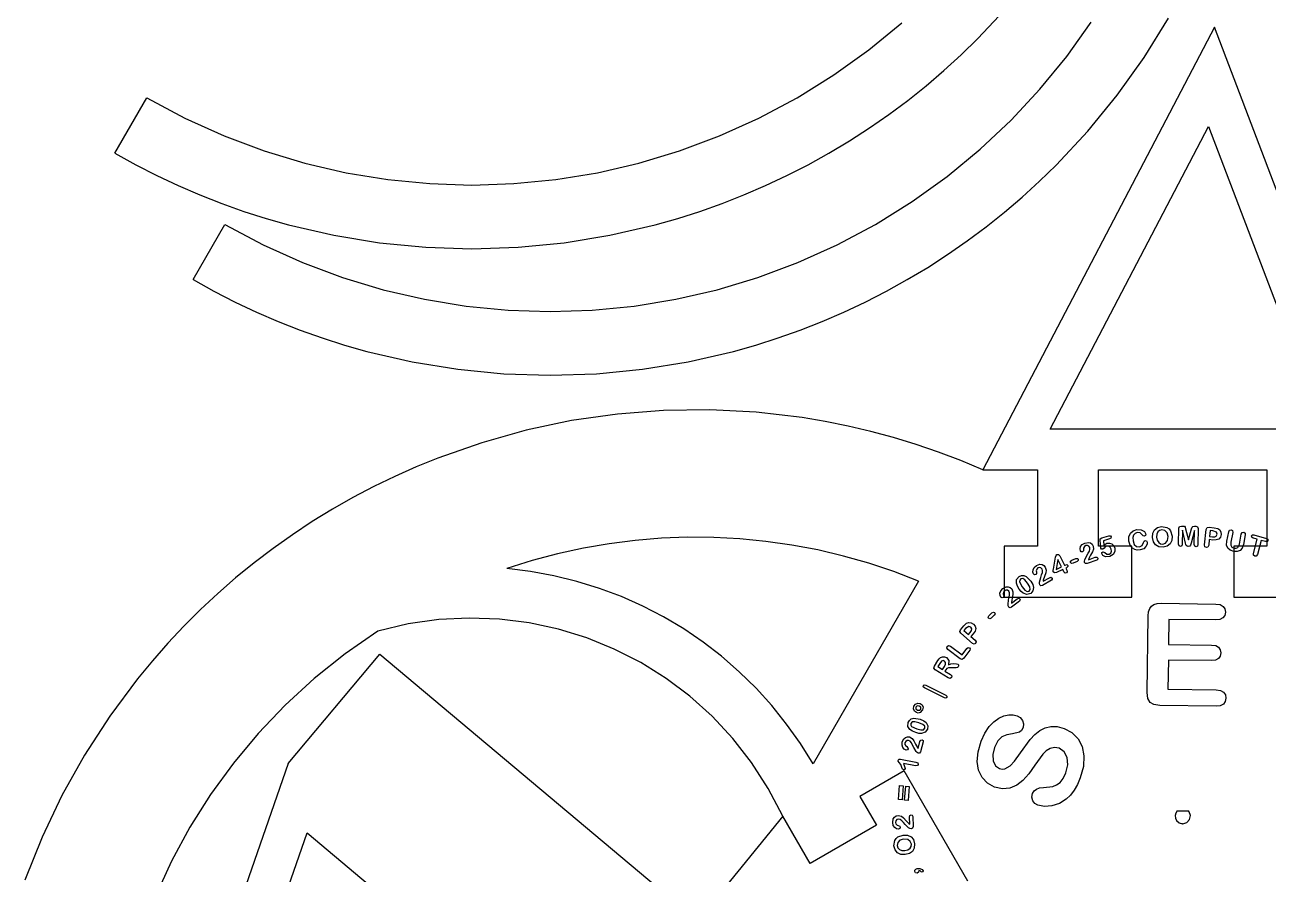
# Model space of a CAD drawing. Extents: x -180 to 1008, y 54 to 897.
# Drawn here: x 81.4 to 325.1, y 325.3 to 491.8 of the extents above; entities that cross this region are included whole.
import ezdxf

# ---------------------------------------------------------------- set-up
doc = ezdxf.new("R2010")
doc.units = 0

msp = doc.modelspace()

# ---------------------------------------------------------------- linework, layer by layer
at = {"layer": 'Visible'}
for p, q in [((268.206157, 489.158831), (274.424046, 495.825563)), ((285.593146, 485.650105), (290.398337, 492.371527)), ((300.796551, 485.434128), (305.579953, 493.133085)), ((246.810013, 486.938341), (253.276626, 492.266995)), ((314.557411, 491.413385), (269.152322, 404.59947)), ((347.553557, 404.598411), (314.557411, 491.413385)), ((264.928024, 485.972025), (268.206157, 489.158831)), ((239.961568, 482.015943), (246.810013, 486.938341)), ((261.539553, 482.887178), (264.928024, 485.972025)), ((280.352485, 479.242037), (285.593146, 485.650105)), ((295.520263, 478.053744), (300.796551, 485.434128)), ((258.042585, 479.907475), (261.539553, 482.887178)), ((232.7447, 477.523026), (239.961568, 482.015943)), ((254.438959, 477.036107), (258.042585, 479.907475)), ((274.689764, 473.170547), (280.352485, 479.242037)), ((289.765812, 471.017434), (295.520263, 478.053744)), ((98.994753, 466.697629), (105.244733, 477.523042)), ((105.244863, 477.523026), (112.744277, 473.519494)), ((225.245285, 473.519493), (232.7447, 477.523026)), ((250.730516, 474.276259), (254.438959, 477.036107)), ((112.744277, 473.519494), (120.431422, 470.049766)), ((217.55814, 470.049765), (225.245285, 473.519493)), ((246.919097, 471.63112), (250.730516, 474.276259)), ((268.618392, 467.458863), (274.689764, 473.170547)), ((243.006542, 469.103878), (246.919097, 471.63112)), ((282.365597, 412.599401), (313.401183, 471.939547)), ((283.547923, 464.3507), (289.765812, 471.017434)), ((313.401183, 471.939547), (335.954238, 412.598607)), ((120.431422, 470.049766), (128.279478, 467.113842)), ((209.710084, 467.113841), (217.55814, 470.049765)), ((238.994693, 466.697721), (243.006542, 469.103878)), ((98.99487, 466.697722), (103.084588, 464.426436)), ((128.279478, 467.113842), (136.261627, 464.711722)), ((201.727935, 464.711722), (209.710084, 467.113841)), ((234.904974, 464.426436), (238.994693, 466.697721)), ((262.151779, 462.130208), (268.618392, 467.458863)), ((103.084588, 464.426436), (107.229521, 462.301686)), ((136.261627, 464.711722), (144.351051, 462.843407)), ((193.638511, 462.843406), (201.727935, 464.711722)), ((230.760041, 462.301685), (234.904974, 464.426436)), ((280.26979, 461.163895), (283.547923, 464.3507)), ((107.229521, 462.301686), (111.425988, 460.323469)), ((144.351051, 462.843407), (152.52093, 461.508896)), ((152.52093, 461.508896), (160.744446, 460.708189)), ((160.744446, 460.708189), (168.994781, 460.441287)), ((168.994781, 460.441287), (177.245116, 460.708189)), ((177.245116, 460.708189), (185.468632, 461.508896)), ((185.468632, 461.508896), (193.638511, 462.843406)), ((226.563574, 460.323469), (230.760041, 462.301685)), ((255.303332, 457.207809), (262.151779, 462.130208)), ((276.881318, 458.079047), (280.26979, 461.163895)), ((111.425988, 460.323469), (115.670308, 458.491788)), ((115.670308, 458.491788), (119.958799, 456.806641)), ((218.030763, 456.80664), (222.319255, 458.491787)), ((222.319255, 458.491787), (226.563574, 460.323469)), ((119.958799, 456.806641), (124.287781, 455.268028)), ((213.701781, 455.268028), (218.030763, 456.80664)), ((248.086463, 452.714891), (255.303332, 457.207809)), ((273.384349, 455.099344), (276.881318, 458.079047)), ((124.287781, 455.268028), (128.653573, 453.87595)), ((128.653573, 453.87595), (133.052494, 452.630407)), ((204.937068, 452.630406), (209.335989, 453.87595)), ((209.335989, 453.87595), (213.701781, 455.268028)), ((269.780723, 452.227975), (273.384349, 455.099344)), ((114.336599, 441.889533), (120.586578, 452.714947)), ((120.58661, 452.714904), (128.086025, 448.71137)), ((133.052494, 452.630407), (141.934998, 450.578923)), ((196.054564, 450.578923), (204.937068, 452.630406)), ((240.587047, 448.711358), (248.086463, 452.714891)), ((266.07228, 449.468127), (269.780723, 452.227975)), ((128.086025, 448.71137), (135.77317, 445.24164)), ((141.934998, 450.578923), (150.905846, 449.113578)), ((150.905846, 449.113578), (159.93559, 448.234371)), ((178.053973, 448.234371), (187.083716, 449.113578)), ((187.083716, 449.113578), (196.054564, 450.578923)), ((232.899901, 445.24163), (240.587047, 448.711358)), ((262.26086, 446.822988), (266.07228, 449.468127)), ((159.93559, 448.234371), (168.994781, 447.941302)), ((168.994781, 447.941302), (178.053973, 448.234371)), ((258.348305, 444.295746), (262.26086, 446.822988)), ((135.77317, 445.24164), (143.621227, 442.305714)), ((225.051844, 442.305706), (232.899901, 445.24163)), ((254.336455, 441.889588), (258.348305, 444.295746)), ((114.336617, 441.889602), (118.426336, 439.618316)), ((143.621227, 442.305714), (151.603377, 439.903593)), ((217.069693, 439.903587), (225.051844, 442.305706)), ((250.246736, 439.618303), (254.336455, 441.889588)), ((118.426336, 439.618316), (122.571269, 437.493564)), ((151.603377, 439.903593), (159.692801, 438.035277)), ((208.980269, 438.035272), (217.069693, 439.903587)), ((246.101802, 437.493552), (250.246736, 439.618303)), ((122.571269, 437.493564), (126.767736, 435.515347)), ((159.692801, 438.035277), (167.862681, 436.700765)), ((167.862681, 436.700765), (176.086199, 435.900057)), ((192.586871, 435.900056), (200.810388, 436.700761)), ((200.810388, 436.700761), (208.980269, 438.035272)), ((241.905335, 435.515336), (246.101802, 437.493552)), ((126.767736, 435.515347), (131.012056, 433.683665)), ((176.086199, 435.900057), (184.336535, 435.633154)), ((184.336535, 435.633154), (192.586871, 435.900056)), ((237.661014, 433.683654), (241.905335, 435.515336)), ((131.012056, 433.683665), (135.300547, 431.998517)), ((135.300547, 431.998517), (139.62953, 430.459904)), ((229.04354, 430.459895), (233.372522, 431.998507)), ((233.372522, 431.998507), (237.661014, 433.683654)), ((139.62953, 430.459904), (143.995322, 429.067825)), ((143.995322, 429.067825), (148.394243, 427.822281)), ((220.278826, 427.822274), (224.677747, 429.067817)), ((224.677747, 429.067817), (229.04354, 430.459895)), ((148.394243, 427.822281), (157.276748, 425.770796)), ((211.39632, 425.770791), (220.278826, 427.822274)), ((157.276748, 425.770796), (166.247597, 424.30545)), ((166.247597, 424.30545), (175.277342, 423.426241)), ((193.395726, 423.42624), (202.425471, 424.305446)), ((202.425471, 424.305446), (211.39632, 425.770791)), ((175.277342, 423.426241), (184.336534, 423.133171)), ((184.336534, 423.133171), (193.395726, 423.42624)), ((197.512169, 415.523855), (188.54052, 414.233754)), ((206.548442, 416.231392), (197.512169, 415.523855)), ((215.620071, 416.353117), (206.548442, 416.231392)), ((224.697788, 415.885784), (215.620071, 416.353117)), ((233.752325, 414.826146), (224.697788, 415.885784)), ((238.261754, 414.073198), (233.752325, 414.826146)), ((179.662764, 412.364335), (170.90817, 409.918844)), ((188.54052, 414.233754), (179.662764, 412.364335)), ((242.754413, 413.170957), (238.261754, 414.073198)), ((247.226642, 412.119015), (242.754413, 413.170957)), ((251.674784, 410.916969), (247.226642, 412.119015)), ((335.954238, 412.598607), (282.365597, 412.599401)), ((170.90817, 409.918844), (162.306004, 406.90053)), ((256.095179, 409.56441), (251.674784, 410.916969)), ((260.484169, 408.060935), (256.095179, 409.56441)), ((264.838096, 406.406137), (260.484169, 408.060935)), ((158.071229, 405.177578), (153.885537, 403.312638)), ((162.306004, 406.90053), (158.071229, 405.177578)), ((269.153301, 404.59961), (264.838096, 406.406137)), ((269.152322, 404.59947), (269.152322, 404.599734)), ((269.152322, 404.59947), (269.152322, 404.59947)), ((269.152322, 404.59947), (279.852058, 404.59947)), ((279.852058, 404.59947), (279.852058, 389.59973)), ((291.853543, 404.599205), (324.852335, 404.598676)), ((291.853543, 389.59973), (291.853543, 404.599205)), ((324.852335, 404.598676), (324.852335, 389.59973)), ((153.885537, 403.312638), (149.752586, 401.306114)), ((149.752586, 401.306114), (145.676036, 399.158414)), ((145.676036, 399.158414), (141.659544, 396.869943)), ((141.659544, 396.869943), (137.706769, 394.441107)), ((137.706769, 394.441107), (133.82137, 391.872312)), ((298.089421, 392.148064), (298.62028, 392.647988)), ((298.62028, 392.647988), (299.326796, 392.904401)), ((299.326796, 392.904401), (300.197697, 392.852889)), ((300.197697, 392.852889), (300.838173, 392.478208)), ((300.838173, 392.478208), (301.119266, 391.987928)), ((302.492558, 392.152231), (302.823234, 392.822655)), ((302.823234, 392.822655), (303.393622, 393.270957)), ((303.468499, 392.430919), (303.270273, 391.974823)), ((303.393622, 393.270957), (304.186762, 393.471654)), ((303.797693, 392.716179), (303.468499, 392.430919)), ((304.232959, 392.839554), (303.797693, 392.716179)), ((304.186762, 393.471654), (305.252212, 393.299127)), ((304.186762, 393.471654), (304.186762, 393.471654)), ((304.836843, 392.719447), (304.232959, 392.839554)), ((305.270785, 392.271868), (304.836843, 392.719447)), ((305.252212, 393.299127), (305.659789, 393.028013)), ((305.659789, 393.028013), (305.967962, 392.643271)), ((305.967962, 392.643271), (306.27128, 391.588362)), ((307.529954, 390.031591), (307.592634, 393.14619)), ((307.592634, 393.14619), (307.733868, 393.489854)), ((307.733868, 393.489854), (308.098172, 393.573849)), ((308.098172, 393.573849), (308.345187, 393.568875)), ((308.317644, 392.73406), (308.262955, 390.01684)), ((308.898165, 390.213573), (308.317644, 392.73406)), ((308.345187, 393.568875), (308.666576, 393.522118)), ((308.666576, 393.522118), (308.814028, 393.374102)), ((308.814028, 393.374102), (308.917242, 393.03089)), ((308.917242, 393.03089), (309.445773, 390.863328)), ((309.445773, 390.863328), (310.061061, 393.007874)), ((310.648223, 392.687155), (309.96679, 390.192063)), ((310.061061, 393.007874), (310.178006, 393.346654)), ((310.178006, 393.346654), (310.32858, 393.488672)), ((310.32858, 393.488672), (310.654282, 393.522409)), ((310.593534, 389.969935), (310.648223, 392.687155)), ((310.654282, 393.522409), (310.901297, 393.517434)), ((310.901297, 393.517434), (311.26195, 393.418851)), ((311.26195, 393.418851), (311.389214, 393.069784)), ((311.389214, 393.069784), (311.326561, 389.955184)), ((312.637411, 389.879953), (312.960679, 392.89735)), ((312.960679, 392.89735), (313.120884, 393.258315)), ((313.120884, 393.258315), (313.514742, 393.329557)), ((313.514742, 393.329557), (314.532116, 393.220567)), ((313.741992, 392.702908), (313.613855, 391.50663)), ((314.276053, 392.645694), (313.741992, 392.702908)), ((314.276053, 392.645689), (314.276053, 392.645694)), ((314.959735, 392.396886), (314.276053, 392.645689)), ((314.532116, 393.220567), (315.218947, 393.076764)), ((315.218947, 393.076764), (315.609075, 392.810789)), ((315.609075, 392.810789), (315.835505, 392.403006)), ((315.835505, 392.403006), (315.872203, 391.888601)), ((317.003904, 390.582664), (317.360588, 392.442071)), ((317.360588, 392.442071), (317.534393, 392.777891)), ((317.534393, 392.777891), (317.839351, 392.842444)), ((317.839351, 392.842444), (318.104066, 392.668613)), ((318.104066, 392.668613), (318.143913, 392.291812)), ((133.82137, 391.872312), (130.007005, 389.163963)), ((195.926271, 390.111002), (190.845496, 389.233743)), ((201.031267, 390.758539), (195.926271, 390.111002)), ((206.152705, 391.176591), (201.031267, 390.758539)), ((211.282804, 391.365391), (206.152705, 391.176591)), ((216.413784, 391.325175), (211.282804, 391.365391)), ((221.537866, 391.056176), (216.413784, 391.325175)), ((226.64727, 390.558629), (221.537866, 391.056176)), ((231.734216, 389.832769), (226.64727, 390.558629)), ((288.632669, 389.947461), (289.159321, 390.244948)), ((289.159321, 390.244948), (289.862583, 390.360446)), ((289.862583, 390.360446), (290.253319, 390.249625)), ((290.253319, 390.249625), (290.578544, 389.995441)), ((290.578544, 389.995441), (290.792301, 389.638465)), ((292.126487, 390.70814), (292.170011, 391.069108)), ((292.25772, 389.408744), (292.126487, 390.70814)), ((292.170011, 391.069108), (292.462217, 391.260113)), ((292.462217, 391.260113), (293.8272, 391.644126)), ((294.013414, 391.040961), (292.785431, 390.695495)), ((292.785431, 390.695495), (292.873722, 389.81644)), ((292.873722, 389.81644), (293.495784, 390.203466)), ((293.495784, 390.203466), (293.984707, 390.240585)), ((293.8272, 391.644126), (294.151295, 391.652311)), ((293.984707, 390.240585), (294.437461, 390.088979)), ((294.013625, 391.040972), (294.013414, 391.040961)), ((294.279875, 391.205154), (294.013625, 391.040972)), ((294.151295, 391.652311), (294.317023, 391.449949)), ((294.317023, 391.449949), (294.279875, 391.205154)), ((294.437461, 390.088979), (294.80248, 389.773204)), ((297.800179, 391.450729), (298.089421, 392.148064)), ((297.802824, 390.588466), (297.800179, 391.450729)), ((297.944667, 390.051045), (297.802824, 390.588466)), ((298.187925, 389.5927), (297.944667, 390.051045)), ((298.71979, 391.785345), (298.577642, 391.304437)), ((298.577642, 391.304437), (298.603849, 390.691749)), ((298.603849, 390.691749), (298.85396, 389.956994)), ((299.012809, 392.116656), (298.71979, 391.785345)), ((299.433873, 392.279699), (299.012809, 392.116656)), ((299.968727, 392.219779), (299.433873, 392.279699)), ((300.402167, 391.846789), (299.968727, 392.219779)), ((300.609256, 391.627439), (300.402167, 391.846789)), ((300.402908, 389.768185), (300.677466, 390.321645)), ((300.848863, 391.59295), (300.609256, 391.627439)), ((300.677466, 390.321645), (300.761524, 390.591078)), ((300.761524, 390.591078), (300.984117, 390.72796)), ((301.062646, 391.733843), (300.848863, 391.59295)), ((300.984117, 390.72796), (301.241292, 390.669122)), ((301.119266, 391.987928), (301.062646, 391.733843)), ((301.355618, 390.023645), (301.138343, 389.552965)), ((301.241292, 390.669122), (301.38168, 390.441644)), ((301.382844, 390.441644), (301.355618, 390.023645)), ((301.38168, 390.441644), (301.382844, 390.441644)), ((302.424693, 391.312529), (302.492558, 392.152231)), ((302.608022, 390.49927), (302.424693, 391.312529)), ((303.025217, 389.875442), (302.608022, 390.49927)), ((303.270273, 391.974823), (303.230903, 391.371471)), ((303.230903, 391.371471), (303.358194, 390.772222)), ((303.358194, 390.772222), (303.629471, 390.339679)), ((303.629471, 390.339679), (304.002401, 390.100366)), ((304.002401, 390.100366), (304.448117, 390.044092)), ((304.448117, 390.044092), (304.99673, 390.237687)), ((304.99673, 390.237687), (305.369395, 390.738847)), ((305.464672, 391.534779), (305.270785, 392.271868)), ((305.886153, 390.079215), (305.311372, 389.617132)), ((305.369395, 390.738847), (305.464672, 391.534779)), ((305.464672, 391.534779), (305.464672, 391.534779)), ((306.208573, 390.75173), (305.886153, 390.079215)), ((306.27128, 391.588362), (306.208573, 390.75173)), ((307.625124, 389.688543), (307.529954, 390.031591)), ((308.262955, 390.01684), (308.154132, 389.680584)), ((308.898165, 390.213568), (308.898165, 390.213573)), ((308.955104, 389.973358), (308.898165, 390.213568)), ((309.03686, 389.764886), (308.955104, 389.973358)), ((309.96679, 390.192063), (309.857517, 389.834325)), ((310.688757, 389.629573), (310.593534, 389.969935)), ((313.549773, 390.90849), (313.431054, 389.800332)), ((314.276079, 390.830681), (313.549773, 390.90849)), ((313.613855, 391.50663), (314.147889, 391.449417)), ((314.147889, 391.449417), (314.621493, 391.458095)), ((314.923164, 390.839009), (314.276079, 390.830681)), ((314.276079, 390.830681), (314.276079, 390.830681)), ((314.621493, 391.458095), (314.930473, 391.619459)), ((315.406457, 391.020186), (314.923164, 390.839009)), ((314.930473, 391.619459), (315.066759, 391.958678)), ((315.066759, 391.958678), (314.959735, 392.396886)), ((315.723739, 391.372427), (315.406457, 391.020186)), ((315.872203, 391.888601), (315.723739, 391.372427)), ((316.954162, 389.810137), (317.003904, 390.582664)), ((317.003904, 390.582664), (317.003904, 390.582664)), ((317.779132, 390.390204), (317.746138, 389.833227)), ((318.143913, 392.291812), (317.779132, 390.390204)), ((319.129378, 389.346397), (319.461456, 390.051096)), ((319.461456, 390.051096), (319.829253, 391.968529)), ((319.829253, 391.968529), (320.003058, 392.304348)), ((320.003058, 392.304348), (320.308016, 392.368901)), ((320.612578, 391.818269), (320.255893, 389.958862)), ((320.308016, 392.368901), (320.570112, 392.195575)), ((320.570112, 392.195575), (320.612578, 391.818269)), ((321.827146, 391.622843), (321.989997, 391.828543)), ((321.859134, 391.36598), (321.827146, 391.622843)), ((322.127924, 391.19959), (321.859134, 391.36598)), ((321.989997, 391.828543), (322.303528, 391.833676)), ((322.966493, 390.967389), (322.127924, 391.19959)), ((322.203251, 388.211008), (322.966493, 390.967389)), ((322.303528, 391.833676), (324.74674, 391.157145)), ((323.732673, 390.755257), (322.96943, 387.998873)), ((324.571242, 390.523059), (323.732673, 390.755257)), ((324.889853, 390.526758), (324.571163, 390.523053)), ((324.571163, 390.523053), (324.571242, 390.523059)), ((324.74674, 391.157145), (325.017408, 390.987447)), ((325.051989, 390.72987), (324.889853, 390.526758)), ((325.017408, 390.987447), (325.051989, 390.72987)), ((130.007005, 389.163963), (126.284904, 386.330149)), ((185.796722, 388.126529), (180.787729, 386.789125)), ((190.845496, 389.233743), (185.796722, 388.126529)), ((236.790924, 388.87883), (231.734216, 389.832769)), ((241.809614, 387.697047), (236.790924, 388.87883)), ((246.782506, 386.287655), (241.809614, 387.697047)), ((273.3539, 389.59973), (273.3539, 379.599551)), ((279.852058, 389.59973), (273.3539, 389.59973)), ((283.431602, 387.462929), (283.516295, 387.807172)), ((283.516295, 387.807172), (283.673351, 387.980488)), ((283.673351, 387.980488), (283.999595, 388.011182)), ((283.999595, 388.011182), (284.246174, 387.742043)), ((284.246174, 387.742043), (285.165864, 385.877965)), ((288.218146, 389.130971), (288.327287, 389.558204)), ((288.270455, 388.738867), (288.218146, 389.130971)), ((288.435528, 388.541324), (288.270455, 388.738867)), ((288.327287, 389.558204), (288.632669, 389.947461)), ((288.675267, 388.533228), (288.435528, 388.541324)), ((288.859972, 388.702257), (288.675267, 388.533228)), ((288.90048, 389.010692), (288.859972, 388.702257)), ((288.912121, 389.248806), (288.90048, 389.010692)), ((289.058819, 389.54757), (288.912121, 389.248806)), ((289.328469, 389.726402), (289.058819, 389.54757)), ((289.141118, 386.965592), (289.5336, 387.779878)), ((289.642, 389.759067), (289.328469, 389.726402)), ((289.5336, 387.779878), (289.802364, 388.247296)), ((289.92349, 389.6347), (289.642, 389.759067)), ((289.802364, 388.247296), (290.040859, 388.6639)), ((290.105285, 389.374681), (289.92349, 389.6347)), ((290.288879, 387.8456), (289.941481, 387.175907)), ((290.040859, 388.6639), (290.141771, 389.042526)), ((290.141771, 389.042526), (290.105285, 389.374681)), ((290.668979, 388.495657), (290.288879, 387.8456)), ((290.84064, 389.010967), (290.668979, 388.495657)), ((290.792301, 389.638465), (290.84064, 389.010967)), ((298.354348, 389.59973), (291.853543, 389.59973)), ((292.278622, 389.224951), (292.25772, 389.408744)), ((292.435785, 389.043188), (292.278622, 389.224951)), ((292.686133, 389.015981), (292.435785, 389.043188)), ((292.482378, 388.163553), (292.511297, 388.378129)), ((292.710395, 387.809231), (292.482378, 388.163553)), ((292.511297, 388.378129), (292.697801, 388.528248)), ((292.943043, 389.233322), (292.686133, 389.015981)), ((292.697801, 388.528248), (293.091501, 388.368398)), ((293.228661, 387.533779), (292.710395, 387.809231)), ((293.165822, 389.502446), (292.943043, 389.233322)), ((293.091501, 388.368398), (293.471812, 388.087607)), ((293.468532, 389.646194), (293.165822, 389.502446)), ((294.028971, 387.5748), (293.228661, 387.533779)), ((293.821591, 389.650665), (293.468532, 389.646194)), ((293.471812, 388.087607), (293.900384, 388.071493)), ((294.13028, 389.455747), (293.821591, 389.650665)), ((293.900384, 388.071493), (294.220291, 388.273085)), ((294.707071, 387.960861), (294.028971, 387.5748)), ((294.337475, 389.056504), (294.13028, 389.455747)), ((294.220291, 388.273085), (294.370389, 388.622186)), ((294.370389, 388.622186), (294.337475, 389.056504)), ((295.055633, 388.586192), (294.707071, 387.960861)), ((294.80248, 389.773204), (295.031556, 389.315957)), ((295.031556, 389.315957), (295.055633, 388.586192)), ((298.516749, 389.227181), (298.187925, 389.5927)), ((298.354348, 379.599551), (298.354348, 389.59973)), ((298.946167, 388.962374), (298.516749, 389.227181)), ((298.85396, 389.956994), (299.28732, 389.567668)), ((299.434084, 388.856723), (298.946167, 388.962374)), ((299.28732, 389.567668), (299.857523, 389.508055)), ((300.002859, 388.889388), (299.434084, 388.856723)), ((299.857523, 389.508055), (300.402908, 389.768185)), ((300.692124, 389.134831), (300.002859, 388.889388)), ((301.138343, 389.552965), (300.692124, 389.134831)), ((303.663973, 389.499384), (303.025217, 389.875442)), ((304.499685, 389.412384), (303.663973, 389.499384)), ((305.311372, 389.617132), (304.499685, 389.412384)), ((307.886056, 389.573163), (307.625124, 389.688543)), ((308.154132, 389.680584), (307.886056, 389.573163)), ((309.184153, 389.608816), (309.03686, 389.764886)), ((309.419182, 389.542305), (309.184153, 389.608816)), ((309.711044, 389.630446), (309.419182, 389.542305)), ((309.857517, 389.834325), (309.711044, 389.630446)), ((310.946937, 389.511561), (310.688757, 389.629573)), ((311.217712, 389.618928), (310.946937, 389.511561)), ((311.326561, 389.955184), (311.217712, 389.618928)), ((312.708557, 389.510407), (312.637411, 389.879953)), ((312.984068, 389.359351), (312.708557, 389.510407)), ((313.280268, 389.45186), (312.984068, 389.359351)), ((313.431054, 389.800332), (313.280268, 389.45186)), ((317.153049, 389.236026), (316.954162, 389.810137)), ((317.620726, 388.837316), (317.153049, 389.236026)), ((318.370025, 388.595143), (317.620726, 388.837316)), ((317.746138, 389.833227), (317.93984, 389.446052)), ((317.93984, 389.446052), (318.434028, 389.228208)), ((324.852335, 389.59973), (318.354177, 389.59973)), ((318.354177, 389.59973), (318.354177, 379.599551)), ((319.041299, 388.559348), (318.370025, 388.595143)), ((318.434028, 389.228208), (318.837325, 389.213739)), ((318.837325, 389.213739), (319.129378, 389.346397)), ((319.586498, 388.750093), (319.041299, 388.559348)), ((320.021023, 389.219112), (319.586498, 388.750093)), ((320.255893, 389.958862), (320.021023, 389.219112)), ((322.211982, 387.829636), (322.203251, 388.211008)), ((322.459261, 387.635768), (322.211982, 387.829636)), ((322.765119, 387.67368), (322.459261, 387.635768)), ((322.96943, 387.998873), (322.765119, 387.67368)), ((126.284904, 386.330149), (122.674844, 383.386937)), ((180.787729, 386.789125), (175.826296, 385.221297)), ((180.489434, 384.661603), (175.826296, 385.221297)), ((251.70182, 384.650887), (246.782506, 386.287655)), ((278.990761, 384.999484), (279.219732, 385.438065)), ((279.219732, 385.438065), (279.683016, 385.826927)), ((279.71173, 385.122914), (279.622215, 384.802346)), ((279.683016, 385.826927), (280.353258, 386.069211)), ((279.94408, 385.348082), (279.71173, 385.122914)), ((280.246367, 385.437596), (279.94408, 385.348082)), ((280.545848, 385.366852), (280.246367, 385.437596)), ((280.353258, 386.069211), (280.757673, 386.031789)), ((280.772172, 385.144507), (280.545848, 385.366852)), ((280.757673, 386.031789), (281.123935, 385.841432)), ((280.868851, 384.824645), (280.772172, 385.144507)), ((281.123935, 385.841432), (281.399419, 385.529616)), ((281.399419, 385.529616), (281.56182, 384.921572)), ((282.96673, 384.963657), (282.997606, 385.125632)), ((282.997606, 385.125632), (283.431602, 387.462929)), ((283.872715, 386.980171), (283.527487, 385.069966)), ((283.527487, 385.069966), (284.563091, 385.580908)), ((284.563091, 385.580908), (283.872715, 386.980171)), ((285.165864, 385.877965), (285.269422, 385.929059)), ((285.269422, 385.929059), (285.590599, 386.024634)), ((285.578984, 385.410971), (285.432087, 385.338489)), ((285.432087, 385.338489), (285.653094, 384.890534)), ((285.822638, 385.609049), (285.578984, 385.410971)), ((285.590599, 386.024634), (285.813113, 385.858913)), ((285.813113, 385.858913), (285.822638, 385.609049)), ((286.361038, 386.661004), (286.599745, 386.861545)), ((286.363684, 386.408161), (286.361038, 386.661004)), ((286.546458, 386.23193), (286.363684, 386.408161)), ((286.853004, 386.265799), (286.546458, 386.23193)), ((286.599745, 386.861545), (287.3809, 387.193186)), ((287.634132, 386.597441), (286.853004, 386.265799)), ((287.3809, 387.193186), (287.688504, 387.224584)), ((287.634159, 386.597441), (287.634132, 386.597441)), ((287.873924, 386.79551), (287.634159, 386.597441)), ((287.688504, 387.224584), (287.871278, 387.048354)), ((287.871278, 387.048354), (287.873924, 386.79551)), ((289.077274, 386.674461), (289.141118, 386.965592)), ((289.095266, 386.409838), (289.077274, 386.674461)), ((289.290343, 386.200243), (289.095266, 386.409838)), ((289.623267, 386.202889), (289.290343, 386.200243)), ((291.483603, 386.870718), (289.623267, 386.202889)), ((289.941481, 387.175907), (289.876606, 386.967151)), ((289.876606, 386.967151), (289.876844, 386.96727)), ((289.876844, 386.96727), (291.196266, 387.440921)), ((291.196266, 387.440921), (291.526095, 387.468017)), ((291.700456, 387.045581), (291.483603, 386.870718)), ((291.526095, 387.468017), (291.708658, 387.285317)), ((291.708658, 387.285317), (291.700456, 387.045581)), ((122.674844, 383.386937), (119.178301, 380.337698)), ((185.079986, 383.826534), (180.489434, 384.661603)), ((189.587494, 382.722756), (185.079986, 383.826534)), ((194.001505, 381.356931), (189.587494, 382.722756)), ((256.560809, 382.786983), (235.870418, 346.952919)), ((256.559777, 382.78698), (251.70182, 384.650887)), ((275.730279, 382.347645), (275.777824, 383.092314)), ((275.777824, 383.092314), (276.259286, 383.668266)), ((276.259286, 383.668266), (276.725508, 383.876078)), ((276.377594, 382.980758), (276.368982, 382.650492)), ((276.575621, 383.224124), (276.377594, 382.980758)), ((276.985831, 383.309148), (276.575621, 383.224124)), ((276.725508, 383.876078), (277.199931, 383.881369)), ((277.416519, 383.030899), (276.985831, 383.309148)), ((277.199931, 383.881369), (277.680255, 383.692317)), ((277.918142, 382.401115), (277.416519, 383.030899)), ((277.680255, 383.692317), (278.556104, 382.771735)), ((278.556104, 382.771737), (278.938824, 382.116042)), ((278.556104, 382.771735), (278.556104, 382.771737)), ((278.961657, 384.55949), (278.990761, 384.999484)), ((279.084874, 384.183587), (278.961657, 384.55949)), ((279.283311, 384.019601), (279.084874, 384.183587)), ((279.520483, 384.055523), (279.283311, 384.019601)), ((279.67111, 384.255505), (279.520483, 384.055523)), ((279.622215, 384.802346), (279.654441, 384.566144)), ((279.654441, 384.566144), (279.67111, 384.255505)), ((280.265284, 382.599629), (280.502086, 383.472001)), ((280.502086, 383.472001), (280.680732, 383.98072)), ((280.680732, 383.98072), (280.838953, 384.433946)), ((280.838953, 384.433946), (280.868851, 384.824645)), ((282.585492, 382.935038), (280.878852, 381.937957)), ((281.013763, 382.952924), (280.988098, 382.73582)), ((280.988098, 382.73582), (280.988125, 382.73582)), ((280.988125, 382.73582), (282.198539, 383.44299)), ((281.232679, 383.674889), (281.013763, 382.952924)), ((281.487367, 384.383542), (281.232679, 383.674889)), ((281.56182, 384.921572), (281.487367, 384.383542)), ((282.198539, 383.44299), (282.517812, 383.53)), ((282.517812, 383.53), (282.730748, 383.383808)), ((282.766678, 383.146641), (282.585492, 382.935038)), ((282.730748, 383.383808), (282.766678, 383.146641)), ((282.94424, 384.704349), (282.946886, 384.828047)), ((282.97255, 384.604514), (282.94424, 384.704349)), ((282.946886, 384.828047), (282.96673, 384.963657)), ((283.224751, 384.378582), (282.97255, 384.604514)), ((283.62025, 384.444939), (283.224751, 384.378582)), ((284.829235, 385.041431), (283.62025, 384.444939)), ((285.050268, 384.593476), (284.829235, 385.041431)), ((285.051009, 384.593471), (285.050268, 384.593476)), ((285.268337, 384.359315), (285.051009, 384.593471)), ((285.532655, 384.37593), (285.268337, 384.359315)), ((285.707862, 384.573169), (285.532655, 384.37593)), ((285.653094, 384.890534), (285.707862, 384.573169)), ((119.178301, 380.337698), (115.796754, 377.185802)), ((198.311563, 379.735723), (194.001505, 381.356931)), ((272.502445, 380.399939), (272.667598, 380.866316)), ((272.535412, 379.96022), (272.502445, 380.399939)), ((272.667598, 380.866316), (273.071722, 381.316361)), ((273.071722, 381.316361), (273.701297, 381.650321)), ((273.199, 380.623352), (273.155357, 380.293391)), ((273.155357, 380.293391), (273.220444, 380.064053)), ((273.39745, 380.878905), (273.199, 380.623352)), ((273.684152, 381.009961), (273.39745, 380.878905)), ((273.990619, 380.981955), (273.684152, 381.009961)), ((273.701297, 381.650321), (274.106983, 381.670032)), ((274.245889, 380.793577), (273.990619, 380.981955)), ((274.106983, 381.670032), (274.496343, 381.532968)), ((274.386515, 380.49045), (274.245889, 380.793577)), ((274.41165, 380.099422), (274.386515, 380.49045)), ((274.496343, 381.532968), (274.812864, 381.262908)), ((274.812864, 381.262908), (275.059005, 380.68368)), ((275.059005, 380.68368), (275.061651, 380.140525)), ((275.934404, 381.810629), (275.730279, 382.347645)), ((276.31088, 381.18317), (275.934404, 381.810629)), ((276.672088, 380.720907), (276.31088, 381.18317)), ((276.368982, 382.650492), (276.876823, 381.663976)), ((277.051262, 380.384728), (276.672088, 380.720907)), ((276.876823, 381.663976), (277.392098, 381.014231)), ((277.813129, 380.131032), (277.051262, 380.384728)), ((277.392098, 381.014231), (277.831835, 380.722677)), ((278.548802, 380.353769), (277.813129, 380.131032)), ((277.831835, 380.722677), (278.236938, 380.800941)), ((278.344094, 381.677374), (277.918142, 382.401115)), ((277.918142, 382.401115), (277.918142, 382.401115)), ((278.236938, 380.800941), (278.459346, 381.160967)), ((278.459346, 381.160967), (278.344094, 381.677374)), ((278.984147, 380.859188), (278.548802, 380.353769)), ((278.938824, 382.116042), (279.098817, 381.529372)), ((279.098817, 381.529372), (278.984147, 380.859188)), ((280.255759, 382.301732), (280.265284, 382.599629)), ((280.321852, 382.04487), (280.255759, 382.301732)), ((280.552013, 381.874526), (280.321852, 382.04487)), ((280.878852, 381.937957), (280.552013, 381.874526)), ((202.507211, 377.865795), (198.311563, 379.735723)), ((206.577994, 375.753812), (202.507211, 377.865795)), ((272.710143, 379.60533), (272.535412, 379.96022)), ((272.929641, 379.470821), (272.710143, 379.60533)), ((273.159431, 379.539679), (272.929641, 379.470821)), ((273.280505, 379.758827), (273.159431, 379.539679)), ((273.220444, 380.064053), (273.280505, 379.758827)), ((273.3539, 379.599551), (298.354348, 379.599551)), ((274.101135, 378.202746), (274.213133, 379.099719)), ((274.133573, 377.906469), (274.101135, 378.202746)), ((274.235067, 377.661425), (274.133573, 377.906469)), ((274.213133, 379.099719), (274.318623, 379.628478)), ((274.318623, 379.628478), (274.41165, 380.099422)), ((274.90896, 379.403138), (274.793549, 378.657593)), ((274.793549, 378.657593), (274.798576, 378.43905)), ((274.797756, 378.439056), (275.896913, 379.309121)), ((274.798576, 378.43905), (274.797756, 378.439056)), ((276.351361, 378.860515), (274.801566, 377.633755)), ((275.061651, 380.140525), (274.90896, 379.403138)), ((275.896913, 379.309121), (276.20084, 379.440087)), ((276.20084, 379.440087), (276.432191, 379.325231)), ((276.501035, 379.095454), (276.351361, 378.860515)), ((276.432191, 379.325231), (276.501035, 379.095454)), ((301.863213, 377.391743), (302.201124, 377.869228)), ((302.201124, 377.869228), (302.680493, 378.187599)), ((302.680493, 378.187599), (303.318766, 378.373966)), ((303.318766, 378.373966), (304.105694, 378.428466)), ((304.105694, 378.428466), (314.82352, 378.286139)), ((314.82352, 378.286139), (315.666241, 378.165576)), ((315.666241, 378.165576), (316.253143, 377.829627)), ((316.253143, 377.829627), (316.605458, 377.332707)), ((318.354177, 379.599551), (343.351978, 379.599551)), ((115.796754, 377.185802), (112.53168, 373.934622)), ((168.462836, 375.53626), (162.494032, 375.226512)), ((174.380677, 375.317487), (168.462836, 375.53626)), ((210.513458, 373.406437), (206.577994, 375.753812)), ((270.176073, 375.715078), (270.328843, 375.98684)), ((270.267275, 375.479248), (270.176073, 375.715078)), ((270.500399, 375.378677), (270.267275, 375.479248)), ((270.328843, 375.98684), (270.943152, 376.572341)), ((270.77538, 375.51834), (270.500399, 375.378677)), ((271.389689, 376.103841), (270.77538, 375.51834)), ((270.943152, 376.572341), (271.219985, 376.710059)), ((271.219985, 376.710059), (271.453109, 376.609488)), ((271.544337, 376.373657), (271.389689, 376.103841)), ((271.389689, 376.103841), (271.389689, 376.103841)), ((271.453109, 376.609488), (271.544337, 376.373657)), ((274.486844, 377.525072), (274.235067, 377.661425)), ((274.801566, 377.633755), (274.486844, 377.525072)), ((301.384549, 360.908317), (301.584586, 375.973429)), ((301.584586, 375.973429), (301.660052, 376.765471)), ((301.660052, 376.765471), (301.863213, 377.391743)), ((316.223007, 375.560289), (315.627525, 375.250289)), ((316.58858, 376.061339), (316.223007, 375.560289)), ((316.716725, 376.702263), (316.58858, 376.061339)), ((316.605458, 377.332707), (316.716725, 376.702263)), ((112.53168, 373.934622), (109.384557, 370.587529)), ((150.529537, 372.963923), (144.117589, 368.505549)), ((156.505765, 374.373859), (150.529537, 372.963921)), ((162.494032, 375.226512), (156.505765, 374.373859)), ((180.216053, 374.584573), (174.380677, 375.317487)), ((185.937463, 373.351901), (180.216053, 374.584573)), ((191.513407, 371.633853), (185.937463, 373.351901)), ((214.303146, 370.830333), (210.513458, 373.406437)), ((264.623084, 372.881701), (264.789242, 373.245834)), ((264.789242, 373.245834), (265.45914, 374.019247)), ((265.785212, 373.481003), (265.433581, 373.075011)), ((265.433581, 373.075011), (266.343006, 372.287321)), ((265.45914, 374.019247), (265.969071, 374.501322)), ((266.379598, 373.900597), (265.785212, 373.481003)), ((265.785212, 373.481003), (265.785212, 373.481003)), ((265.969071, 374.501322), (266.410078, 374.670034)), ((266.800549, 373.738503), (266.379598, 373.900597)), ((266.410078, 374.670034), (266.874156, 374.623359)), ((266.694637, 372.69331), (266.957685, 373.087235)), ((267.001421, 373.433066), (266.800549, 373.738503)), ((266.874156, 374.623359), (267.317598, 374.36007)), ((266.957685, 373.087235), (267.001421, 373.433066)), ((267.638213, 372.981841), (267.275952, 372.445624)), ((267.317598, 374.36007), (267.656839, 373.943664)), ((267.76514, 373.482136), (267.638213, 372.981841)), ((267.656839, 373.943664), (267.76514, 373.482136)), ((305.63626, 375.277007), (305.570912, 370.355553)), ((314.781952, 375.155551), (305.63626, 375.277007)), ((315.627525, 375.250289), (314.781952, 375.155551)), ((314.781952, 375.155551), (314.781952, 375.155551)), ((109.384557, 370.587529), (106.356864, 367.147893)), ((196.912382, 369.444811), (191.513407, 371.633853)), ((217.936602, 368.032165), (214.303146, 370.830333)), ((264.828163, 372.544199), (264.623084, 372.881701)), ((267.122018, 370.55739), (264.828163, 372.544199)), ((266.343006, 372.287321), (266.694637, 372.69331)), ((267.275952, 372.445624), (266.797718, 371.893473)), ((266.797718, 371.893473), (267.640151, 371.163804)), ((267.466108, 370.405014), (267.122018, 370.55739)), ((267.275952, 372.445624), (267.275952, 372.445624)), ((267.74736, 370.545129), (267.466108, 370.405014)), ((267.640151, 371.163804), (267.840334, 370.841184)), ((267.840334, 370.841184), (267.74736, 370.545129)), ((132.974619, 347.00028), (150.972877, 368.44923)), ((144.117589, 368.505549), (138.071371, 363.664416)), ((150.972877, 368.44923), (211.028721, 318.053846)), ((202.102889, 366.799158), (196.912382, 369.444811)), ((221.403372, 365.018595), (217.936602, 368.032165)), ((262.083199, 369.667642), (262.157597, 369.970365)), ((262.310121, 369.365174), (262.083199, 369.667642)), ((262.157597, 369.970365), (262.427593, 370.131081)), ((264.743708, 367.556704), (262.310121, 369.365174)), ((262.427593, 370.131081), (262.785865, 370.005364)), ((262.785865, 370.005364), (265.085814, 368.296208)), ((262.785865, 370.005364), (262.785865, 370.005364)), ((265.085814, 368.296208), (266.050113, 369.593832)), ((266.576051, 369.202984), (265.427549, 367.657476)), ((266.050113, 369.593832), (266.301758, 369.774875)), ((266.301758, 369.774875), (266.553905, 369.717979)), ((266.553905, 369.717979), (266.682731, 369.495108)), ((266.682731, 369.495108), (266.576051, 369.202984)), ((305.570912, 370.355553), (313.992063, 370.24373)), ((313.992063, 370.24373), (314.800642, 370.12702)), ((314.800642, 370.12702), (315.367177, 369.801603)), ((315.696413, 368.08125), (315.351436, 367.586759)), ((315.367177, 369.801603), (315.709421, 369.318489)), ((315.817453, 368.701767), (315.696413, 368.08125)), ((315.709421, 369.318489), (315.817453, 368.701767)), ((106.356864, 367.147893), (103.450077, 363.619087)), ((207.053425, 363.711274), (202.102889, 366.799158)), ((259.565832, 365.70516), (259.66691, 366.082604)), ((259.820268, 365.408608), (259.565832, 365.70516)), ((259.66691, 366.082604), (260.357758, 367.180441)), ((260.730177, 366.647819), (260.338266, 366.02503)), ((260.338266, 366.02503), (261.254265, 365.44861)), ((260.357758, 367.180441), (260.622801, 367.556241)), ((260.622801, 367.556241), (260.883161, 367.798549)), ((260.73019, 366.647819), (260.730177, 366.647819)), ((261.07341, 367.082307), (260.73019, 366.647819)), ((260.883161, 367.798549), (261.246317, 367.957132)), ((261.355527, 367.17766), (261.07341, 367.082307)), ((261.246317, 367.957132), (261.647134, 367.958719)), ((261.254265, 365.44861), (261.634733, 366.053214)), ((261.643073, 367.095075), (261.355527, 367.17766)), ((261.634733, 366.053214), (261.851278, 366.488093)), ((261.866862, 366.8305), (261.643073, 367.095075)), ((261.647134, 367.958719), (262.030401, 367.806383)), ((261.851278, 366.488093), (261.866862, 366.8305)), ((262.122264, 365.648034), (261.887159, 365.380313)), ((262.030401, 367.806383), (262.492892, 367.220255)), ((262.445447, 365.768308), (262.122264, 365.648034)), ((262.492892, 367.220255), (262.408342, 366.385011)), ((262.408342, 366.385011), (262.906168, 366.550868)), ((262.987244, 365.792253), (262.445447, 365.768308)), ((262.906168, 366.550868), (263.487015, 366.591497)), ((263.607498, 365.779526), (262.987244, 365.792253)), ((263.487015, 366.591497), (263.992467, 366.552654)), ((263.942833, 365.777939), (263.607498, 365.779526)), ((264.161326, 365.827654), (263.942833, 365.777939)), ((263.992467, 366.552654), (264.27008, 366.479494)), ((264.336025, 365.984253), (264.161326, 365.827654)), ((264.27008, 366.479494), (264.374733, 366.353349)), ((264.403229, 366.176769), (264.336025, 365.984253)), ((264.374733, 366.353349), (264.403229, 366.176769)), ((265.110605, 367.424582), (264.743708, 367.556704)), ((265.427549, 367.657476), (265.110605, 367.424582)), ((305.530246, 367.29331), (305.454552, 361.592629)), ((313.951399, 367.181485), (305.530246, 367.29331)), ((314.773047, 367.27654), (313.951399, 367.181485)), ((315.351436, 367.586759), (314.773047, 367.27654)), ((103.450077, 363.619087), (98.005135, 356.307447)), ((138.071371, 363.664416), (132.402301, 358.463334)), ((211.732489, 360.195542), (207.053425, 363.711274)), ((224.692999, 361.796288), (221.403372, 365.018595)), ((262.384159, 363.795199), (259.820268, 365.408608)), ((261.887159, 365.380337), (261.738405, 365.14395)), ((261.738405, 365.14395), (262.808966, 364.470267)), ((261.887159, 365.380313), (261.887159, 365.380337)), ((262.746789, 363.690752), (262.384159, 363.795199)), ((263.008681, 363.874981), (262.746789, 363.690752)), ((262.808966, 364.470267), (263.061717, 364.181122)), ((263.061717, 364.181122), (263.008681, 363.874981)), ((227.795029, 358.371908), (224.692999, 361.796288)), ((257.491295, 362.04939), (257.505079, 362.285957)), ((257.697384, 361.849522), (257.491295, 362.04939)), ((257.505079, 362.285957), (257.686787, 362.432041)), ((257.686787, 362.432041), (257.966509, 362.384524)), ((261.648716, 359.861887), (257.697384, 361.849522)), ((257.966509, 362.384524), (257.966515, 362.384524)), ((257.966515, 362.384524), (261.917845, 360.39689)), ((301.513068, 359.775158), (301.384549, 360.908317)), ((305.454552, 361.592629), (314.91468, 361.467012)), ((314.91468, 361.467012), (315.750509, 361.343105)), ((315.750509, 361.343105), (316.344116, 360.996823)), ((316.344116, 360.996823), (316.706414, 360.479264)), ((132.402301, 358.463334), (127.121796, 352.925111)), ((216.108582, 356.266345), (211.732489, 360.195542)), ((230.699005, 354.752117), (227.795029, 358.371908)), ((255.656012, 358.235159), (255.958375, 358.662826)), ((255.958375, 358.662826), (256.387163, 358.853175)), ((256.274546, 358.321882), (256.028923, 358.08281)), ((256.673728, 358.283543), (256.274546, 358.321882)), ((256.387163, 358.853175), (256.877875, 358.783245)), ((256.673744, 358.283543), (256.673728, 358.283543)), ((256.981623, 358.03592), (256.673744, 358.283543)), ((256.877875, 358.783245), (257.275707, 358.493069)), ((256.877875, 358.783245), (256.877875, 358.783245)), ((257.275707, 358.493069), (257.444593, 358.061447)), ((261.932045, 359.815564), (261.648716, 359.861887)), ((261.917845, 360.39689), (262.125143, 360.199421)), ((262.113766, 359.967651), (261.932045, 359.815564)), ((262.125143, 360.199421), (262.113766, 359.967651)), ((301.933482, 359.000461), (301.513068, 359.775158)), ((302.700026, 358.549331), (301.933482, 359.000461)), ((303.839579, 358.387213), (302.700026, 358.549331)), ((314.87184, 358.240724), (303.839579, 358.387213)), ((315.710616, 358.338963), (314.87184, 358.240724)), ((316.313066, 358.659118), (315.710616, 358.338963)), ((316.689029, 359.170287), (316.313066, 358.659118)), ((316.820647, 359.814599), (316.689029, 359.170287)), ((316.706414, 360.479264), (316.820647, 359.814599)), ((98.005135, 356.307447), (93.061555, 348.679579)), ((220.150201, 351.938064), (216.108582, 356.266345)), ((255.127327, 355.763734), (255.625045, 355.900595)), ((255.572425, 357.718116), (255.656012, 358.235159)), ((255.745266, 357.281975), (255.572425, 357.718116)), ((255.625045, 355.900595), (256.878018, 355.689392)), ((256.145583, 356.990786), (255.745266, 357.281975)), ((256.028923, 358.08281), (256.036887, 357.74014)), ((256.036887, 357.74014), (256.349738, 357.490485)), ((256.51106, 356.912548), (256.145583, 356.990786)), ((256.349738, 357.490485), (256.742932, 357.451692)), ((256.856695, 356.984568), (256.51106, 356.912548)), ((256.742932, 357.451692), (256.986068, 357.69178)), ((257.35649, 357.540446), (256.856695, 356.984568)), ((256.986068, 357.69178), (256.981623, 358.03592)), ((257.444593, 358.061447), (257.35649, 357.540446)), ((271.297252, 355.211741), (272.292328, 355.912881)), ((272.292328, 355.912881), (273.284978, 356.363194)), ((273.284978, 356.363194), (274.232366, 356.575002)), ((274.232366, 356.575002), (275.111668, 356.575104)), ((275.111668, 356.575104), (275.900034, 356.390252)), ((275.900034, 356.390252), (276.50143, 356.02709)), ((276.50143, 356.02709), (276.947937, 355.444481)), ((233.394472, 350.943579), (230.699005, 354.752117)), ((254.462798, 354.279344), (254.502541, 355.028982)), ((254.871439, 353.655), (254.462798, 354.279344)), ((254.502541, 355.028982), (254.750908, 355.47491)), ((254.750908, 355.47491), (255.127327, 355.763734)), ((255.356898, 353.347777), (254.871439, 353.655)), ((255.022053, 354.863361), (255.009589, 354.549853)), ((255.009589, 354.549853), (255.200815, 354.280442)), ((255.299275, 355.177466), (255.022053, 354.863361)), ((255.200815, 354.280442), (256.19891, 353.795753)), ((255.810767, 355.213171), (255.299275, 355.177466)), ((256.589903, 355.010175), (255.810767, 355.213171)), ((256.19891, 353.795753), (257.000927, 353.584965)), ((257.364853, 354.686614), (256.589903, 355.010175)), ((256.589903, 355.010175), (256.589903, 355.010175)), ((256.878018, 355.689392), (257.57757, 355.39435)), ((256.878018, 355.689392), (256.878018, 355.689392)), ((257.000927, 353.584965), (257.527669, 353.615474)), ((257.766842, 354.342569), (257.364853, 354.686614)), ((257.527669, 353.615474), (257.804839, 353.921086)), ((257.57757, 355.39435), (258.0575, 355.02092)), ((257.804839, 353.921086), (257.766842, 354.342569)), ((258.322617, 353.750382), (257.86759, 353.130861)), ((258.0575, 355.02092), (258.367752, 354.415906)), ((258.367752, 354.415906), (258.322617, 353.750382)), ((269.52873, 352.986091), (270.368182, 354.237867)), ((270.368182, 354.237867), (271.297252, 355.211741)), ((276.745967, 353.505968), (276.34801, 353.172939)), ((277.041199, 354.052467), (276.745967, 353.505968)), ((276.947937, 355.444481), (277.15177, 354.759106)), ((277.15177, 354.759106), (277.041199, 354.052467)), ((279.379045, 352.701757), (280.343216, 353.476469)), ((280.343216, 353.476469), (281.371338, 354.012033)), ((281.371338, 354.012033), (282.495867, 354.27811)), ((282.495867, 354.27811), (283.72484, 354.257128)), ((283.72484, 354.257128), (285.082324, 353.896288)), ((285.082324, 353.896288), (285.082331, 353.896284)), ((285.082331, 353.896284), (286.616912, 353.071644)), ((127.121796, 352.925111), (122.241274, 347.072555)), ((223.825845, 347.225081), (220.150201, 351.938064)), ((253.309433, 350.632557), (253.362821, 351.235058)), ((253.362821, 351.235058), (253.666237, 351.879926)), ((253.666237, 351.879926), (253.978998, 352.139045)), ((253.885846, 351.080435), (253.88036, 350.756927)), ((254.03664, 351.357284), (253.885846, 351.080435)), ((253.978998, 352.139045), (254.372739, 352.262931)), ((254.298632, 351.518699), (254.03664, 351.357284)), ((254.615891, 351.52108), (254.298632, 351.518699)), ((254.372739, 352.262931), (254.787989, 352.236711)), ((254.910232, 351.362896), (254.615891, 351.52108)), ((254.787989, 352.236711), (255.332382, 351.920915)), ((255.164986, 351.065172), (254.910232, 351.362896)), ((255.373051, 350.632562), (255.164986, 351.065172)), ((255.332382, 351.920915), (255.659642, 351.487414)), ((256.034493, 353.071563), (255.356898, 353.347777)), ((255.659642, 351.487414), (255.979785, 350.805827)), ((256.600793, 352.918374), (256.034493, 353.071563)), ((256.46988, 349.968292), (256.827427, 351.323783)), ((257.105832, 352.87684), (256.600793, 352.918374)), ((256.827427, 351.323783), (256.992034, 351.610874)), ((257.460121, 351.237436), (256.95599, 349.32625)), ((256.992034, 351.610874), (257.246031, 351.657747)), ((257.86759, 353.130861), (257.105832, 352.87684)), ((257.246031, 351.657747), (257.438955, 351.515206)), ((257.438955, 351.515206), (257.460121, 351.237436)), ((268.226362, 349.331367), (268.818561, 351.416071)), ((268.818561, 351.416071), (269.52873, 352.986091)), ((272.087648, 351.46528), (271.425507, 350.150957)), ((272.888212, 352.231745), (272.087648, 351.46528)), ((273.844525, 352.633595), (272.888212, 352.231745)), ((274.999545, 352.844523), (273.844525, 352.633595)), ((276.34801, 353.172939), (274.999545, 352.844523)), ((276.545987, 349.129593), (278.43682, 351.692648)), ((278.43682, 351.692648), (279.379045, 352.701757)), ((286.616912, 353.071644), (287.813617, 351.869676)), ((287.813617, 351.869676), (288.622354, 350.341895)), ((93.061555, 348.679579), (88.631157, 340.762455)), ((235.870974, 346.952959), (233.394472, 350.943579)), ((253.45706, 350.160343), (253.309433, 350.632557)), ((253.747196, 349.828288), (253.45706, 350.160343)), ((254.099891, 349.649155), (253.747196, 349.828288)), ((253.88036, 350.756927), (254.043365, 350.46674)), ((254.043365, 350.46674), (254.233008, 350.322286)), ((254.3562, 349.673206), (254.099891, 349.649155)), ((254.233008, 350.322286), (254.464169, 350.114107)), ((254.498744, 349.866132), (254.3562, 349.673206)), ((254.464169, 350.114107), (254.498744, 349.866132)), ((255.605826, 350.146219), (255.373051, 350.632562)), ((256.054262, 349.361355), (255.605826, 350.146219)), ((255.979785, 350.805827), (256.334657, 350.140073)), ((256.257944, 349.143762), (256.054262, 349.361355)), ((256.486138, 349.008578), (256.257944, 349.143762)), ((256.334657, 350.140073), (256.469882, 349.968311)), ((256.469882, 349.968311), (256.46988, 349.968292)), ((256.769385, 349.050515), (256.486138, 349.008578)), ((256.95599, 349.32625), (256.769385, 349.050515)), ((268.06598, 347.40652), (268.226362, 349.331367)), ((271.425507, 350.150957), (271.091522, 348.757914)), ((271.091522, 348.757914), (271.189352, 347.52473)), ((275.380264, 347.49249), (276.545987, 349.129593)), ((280.918094, 348.839984), (279.365911, 346.675867)), ((281.60317, 349.521875), (280.918094, 348.839984)), ((282.36458, 349.97824), (281.60317, 349.521875)), ((283.192003, 350.161881), (282.36458, 349.97824)), ((284.091149, 349.990376), (283.192003, 350.161881)), ((285.074249, 349.320555), (284.091149, 349.990376)), ((285.666774, 348.190895), (285.074249, 349.320555)), ((288.622354, 350.341895), (288.983486, 348.514227)), ((132.974619, 347.00028), (102.447562, 259.286523)), ((122.241274, 347.072555), (117.772154, 340.928475)), ((227.104013, 342.141778), (223.825845, 347.225081)), ((252.534276, 347.633549), (252.685001, 347.837296)), ((252.549728, 347.455675), (252.534276, 347.633549)), ((252.76648, 347.215013), (252.549728, 347.455675)), ((252.685001, 347.837296), (252.99917, 347.865162)), ((253.073933, 346.804068), (252.76648, 347.215013)), ((252.99917, 347.865162), (256.020229, 347.292012)), ((253.293942, 346.234772), (253.073933, 346.804068)), ((253.400963, 345.905589), (253.293942, 346.234772)), ((255.986968, 346.554825), (253.585952, 347.010342)), ((253.585952, 347.010342), (253.929261, 346.010369)), ((255.986973, 346.554825), (255.986968, 346.554825)), ((256.324751, 346.59188), (255.986973, 346.554825)), ((256.020229, 347.292012), (256.400834, 347.126184)), ((256.481984, 346.829928), (256.324751, 346.59188)), ((256.400834, 347.126184), (256.481984, 346.829928)), ((268.320113, 345.702702), (268.06598, 347.40652)), ((271.189352, 347.52473), (271.645977, 346.588091)), ((271.645977, 346.588091), (272.404458, 346.049552)), ((273.492659, 345.993547), (274.512713, 346.575907)), ((274.512713, 346.575907), (275.380264, 347.49249)), ((279.365911, 346.675867), (278.159027, 345.006697)), ((285.424815, 345.158213), (285.800896, 346.761742)), ((285.800896, 346.761742), (285.666774, 348.190895)), ((288.870102, 346.451422), (288.255322, 344.218275)), ((288.983486, 348.514227), (288.870102, 346.451422)), ((253.703313, 345.565949), (245.043511, 340.565965)), ((253.582829, 345.783616), (253.400963, 345.905589)), ((253.804651, 345.829003), (253.582829, 345.783616)), ((266.204867, 323.915339), (253.703313, 345.565949)), ((253.929261, 346.010369), (253.804651, 345.829003)), ((268.997093, 344.271537), (268.320113, 345.702702)), ((270.05085, 343.155761), (268.997093, 344.271537)), ((272.404458, 346.049552), (272.958294, 345.930354)), ((272.958294, 345.930354), (273.492659, 345.993547)), ((276.997229, 343.692837), (275.789284, 342.75377)), ((278.159027, 345.006697), (276.997229, 343.692837)), ((284.299411, 343.316353), (284.913946, 344.082938)), ((284.913946, 344.082938), (285.424815, 345.158213)), ((288.255322, 344.218275), (287.693578, 342.913901)), ((229.953205, 336.702537), (227.104013, 342.141778)), ((252.620874, 339.939149), (252.848416, 342.685106)), ((252.848416, 342.685106), (253.549624, 342.627001)), ((253.549624, 342.627001), (253.322086, 339.881044)), ((253.809183, 339.840682), (254.036724, 342.586638)), ((254.036724, 342.586638), (254.737933, 342.528533)), ((254.737933, 342.528533), (254.510394, 339.782577)), ((271.435316, 342.398111), (270.05085, 343.155761)), ((273.004823, 342.038385), (271.435316, 342.398111)), ((274.45999, 342.173749), (273.004823, 342.038385)), ((275.789284, 342.75377), (274.45999, 342.173749)), ((278.9052, 341.141759), (279.20808, 341.659874)), ((279.20808, 341.659874), (279.66722, 342.010192)), ((279.66722, 342.010192), (280.290168, 342.222722)), ((280.290168, 342.222722), (281.074938, 342.301882)), ((281.074938, 342.301882), (282.860436, 342.510948)), ((282.860436, 342.510948), (283.600076, 342.811268)), ((283.600076, 342.811268), (284.299411, 343.316353)), ((287.045974, 341.780221), (286.312509, 340.817234)), ((287.693578, 342.913901), (287.045974, 341.780221)), ((88.631157, 340.762455), (84.725765, 332.583045)), ((117.772154, 340.928475), (113.725854, 334.51568)), ((245.043511, 340.565965), (248.29259, 334.936808)), ((253.322086, 339.881044), (252.620874, 339.939149)), ((254.510394, 339.782577), (253.809183, 339.840682)), ((278.776657, 340.416292), (278.9052, 341.141759)), ((278.945689, 339.725659), (278.776657, 340.416292)), ((279.350958, 339.169402), (278.945689, 339.725659)), ((279.94715, 338.811841), (279.350958, 339.169402)), ((281.231667, 338.558506), (279.94715, 338.811841)), ((284.178663, 339.19131), (282.702845, 338.687891)), ((285.493184, 340.024941), (284.178663, 339.19131)), ((286.312509, 340.817234), (285.493184, 340.024941)), ((229.954343, 336.703926), (171.268775, 264.720528)), ((235.304211, 327.437362), (229.954343, 336.703926)), ((229.954343, 336.702551), (229.954343, 336.702683)), ((251.601897, 336.173273), (251.830853, 336.508749)), ((251.830853, 336.508749), (252.175015, 336.736637)), ((252.175015, 336.736637), (252.581333, 336.826222)), ((252.581333, 336.826222), (253.191802, 336.673195)), ((253.191802, 336.673195), (253.626131, 336.347038)), ((253.626131, 336.347038), (254.122193, 335.780489)), ((254.793649, 336.512575), (254.872492, 336.833977)), ((254.824684, 335.111063), (254.793649, 336.512575)), ((254.872492, 336.833977), (255.103639, 336.949229)), ((255.103639, 336.949229), (255.328445, 336.865563)), ((255.328445, 336.865563), (255.425557, 336.604467)), ((255.425557, 336.604467), (255.469317, 334.628384)), ((282.702845, 338.687891), (281.231667, 338.558506)), ((306.965371, 337.272722), (306.85576, 336.790129)), ((306.85576, 336.790129), (306.908846, 336.298101)), ((307.235208, 337.703278), (306.965371, 337.272722)), ((307.235446, 337.703375), (307.235367, 337.703278)), ((307.236399, 337.703362), (309.472125, 337.703362)), ((307.236399, 337.703283), (307.236399, 337.703283)), ((309.471252, 337.703278), (309.471173, 337.703375)), ((309.579467, 337.567221), (309.471279, 337.703278)), ((309.472125, 337.703283), (309.472125, 337.703283)), ((309.849464, 336.810734), (309.579467, 337.567221)), ((309.690453, 336.023405), (309.849464, 336.810734)), ((113.725854, 334.51568), (110.113792, 327.856978)), ((248.29259, 334.936808), (235.304211, 327.437362)), ((251.488541, 335.469665), (251.601897, 336.173273)), ((251.603765, 334.875875), (251.488541, 335.469665)), ((251.876158, 334.462861), (251.603765, 334.875875)), ((252.246773, 334.223942), (251.876158, 334.462861)), ((252.102329, 335.773367), (252.033929, 335.465625)), ((252.033929, 335.465625), (252.11807, 335.153196)), ((252.3095, 336.000911), (252.102329, 335.773367)), ((252.11807, 335.153196), (252.354937, 334.919372)), ((252.635239, 334.149277), (252.246773, 334.223942)), ((252.613733, 336.090919), (252.3095, 336.000911)), ((252.354937, 334.919372), (252.57712, 334.832959)), ((252.57712, 334.832959), (252.856814, 334.696779)), ((252.940327, 336.020252), (252.613733, 336.090919)), ((252.874917, 334.24323), (252.635239, 334.149277)), ((252.856814, 334.696779), (252.958583, 334.46802)), ((252.958583, 334.46802), (252.874917, 334.24323)), ((253.267449, 335.80454), (252.940327, 336.020252)), ((253.586981, 335.446292), (253.267449, 335.80454)), ((253.945112, 335.043224), (253.586981, 335.446292)), ((254.593015, 334.412881), (253.945112, 335.043224)), ((254.122193, 335.780489), (254.647255, 335.23875)), ((254.848901, 334.260084), (254.593015, 334.412881)), ((254.647255, 335.23875), (254.824684, 335.111063)), ((254.824684, 335.111063), (254.824684, 335.111063)), ((255.105571, 334.193224), (254.848901, 334.260084)), ((255.366193, 334.31181), (255.105571, 334.193224)), ((255.469317, 334.628384), (255.366193, 334.31181)), ((306.908846, 336.298101), (307.1271, 335.839237)), ((307.1271, 335.839237), (307.651812, 335.377322)), ((307.651812, 335.377322), (308.328889, 335.203376)), ((308.337064, 335.203376), (308.329127, 335.203376)), ((308.336112, 335.203376), (308.370375, 335.203376)), ((308.376752, 335.203376), (308.37146, 335.203376)), ((308.377731, 335.203376), (309.14803, 335.430995)), ((309.14803, 335.430995), (309.690453, 336.023405)), ((84.725765, 332.583045), (81.357201, 324.168319)), ((115.851336, 273.460763), (136.71741, 333.41617)), ((136.71741, 333.41617), (177.767992, 298.969184)), ((251.73454, 330.844344), (251.875187, 331.914503)), ((251.875187, 331.914503), (252.134014, 332.329971)), ((252.134014, 332.329971), (252.509387, 332.649488)), ((252.467009, 331.516597), (252.36498, 330.909405)), ((252.901436, 331.963689), (252.467009, 331.516597)), ((252.509387, 332.649488), (253.554773, 332.984159)), ((253.63241, 332.179536), (252.901436, 331.963689)), ((253.554773, 332.984159), (254.392903, 332.946456)), ((253.63241, 332.17943), (253.63241, 332.179536)), ((254.430829, 332.107913), (253.63241, 332.17943)), ((254.392903, 332.946456), (255.074744, 332.64425)), ((254.942889, 331.750409), (254.430829, 332.107913)), ((255.152772, 331.207802), (254.942889, 331.750409)), ((255.074744, 332.64425), (255.553777, 332.083519)), ((255.553777, 332.083519), (255.782663, 331.278313)), ((251.958824, 330.057554), (251.73454, 330.844344)), ((251.73454, 330.844344), (251.73454, 330.844344)), ((252.423948, 329.500792), (251.958824, 330.057554)), ((252.36498, 330.909405), (252.501291, 330.478003)), ((253.103945, 329.190304), (252.423948, 329.500792)), ((252.501291, 330.478003), (252.796251, 330.157487)), ((252.796251, 330.157487), (253.258062, 329.97294)), ((253.945298, 329.147547), (253.103945, 329.190304)), ((253.258062, 329.97294), (253.862319, 329.951509)), ((253.862319, 329.951509), (254.457501, 330.096633)), ((254.752723, 329.35506), (253.945298, 329.147547)), ((254.457501, 330.096633), (254.881755, 330.380689)), ((255.36382, 329.790695), (254.752723, 329.35506)), ((254.881755, 330.380689), (255.109828, 330.760604)), ((255.109828, 330.760604), (255.152772, 331.207802)), ((255.720644, 330.440353), (255.36382, 329.790695)), ((255.782663, 331.278313), (255.720644, 330.440353)), ((110.113792, 327.856978), (106.947386, 320.975178)), ((255.805795, 325.842561), (255.826856, 326.085502)), ((255.97924, 325.57401), (255.805795, 325.842561)), ((255.826856, 326.085502), (255.996189, 326.287802)), ((256.283568, 325.508049), (255.97924, 325.57401)), ((255.996189, 326.287802), (256.310336, 326.413082)), ((256.557277, 325.696273), (256.283568, 325.508049)), ((256.310336, 326.413082), (256.819709, 326.403292)), ((256.600483, 326.017848), (256.557277, 325.696273)), ((256.852417, 325.989802), (256.600475, 326.017927)), ((256.600475, 326.017927), (256.600483, 326.017848)), ((256.819709, 326.403292), (257.236017, 326.206919)), ((257.092774, 325.798852), (256.852417, 325.989802)), ((257.288642, 325.726912), (257.092774, 325.798852)), ((257.236017, 326.206919), (257.429414, 325.947998)), ((257.401918, 325.802451), (257.288642, 325.726912)), ((257.429414, 325.947998), (257.401918, 325.802451))]:
    msp.add_line(p, q, dxfattribs=at)

doc.saveas('drawing.dxf')
